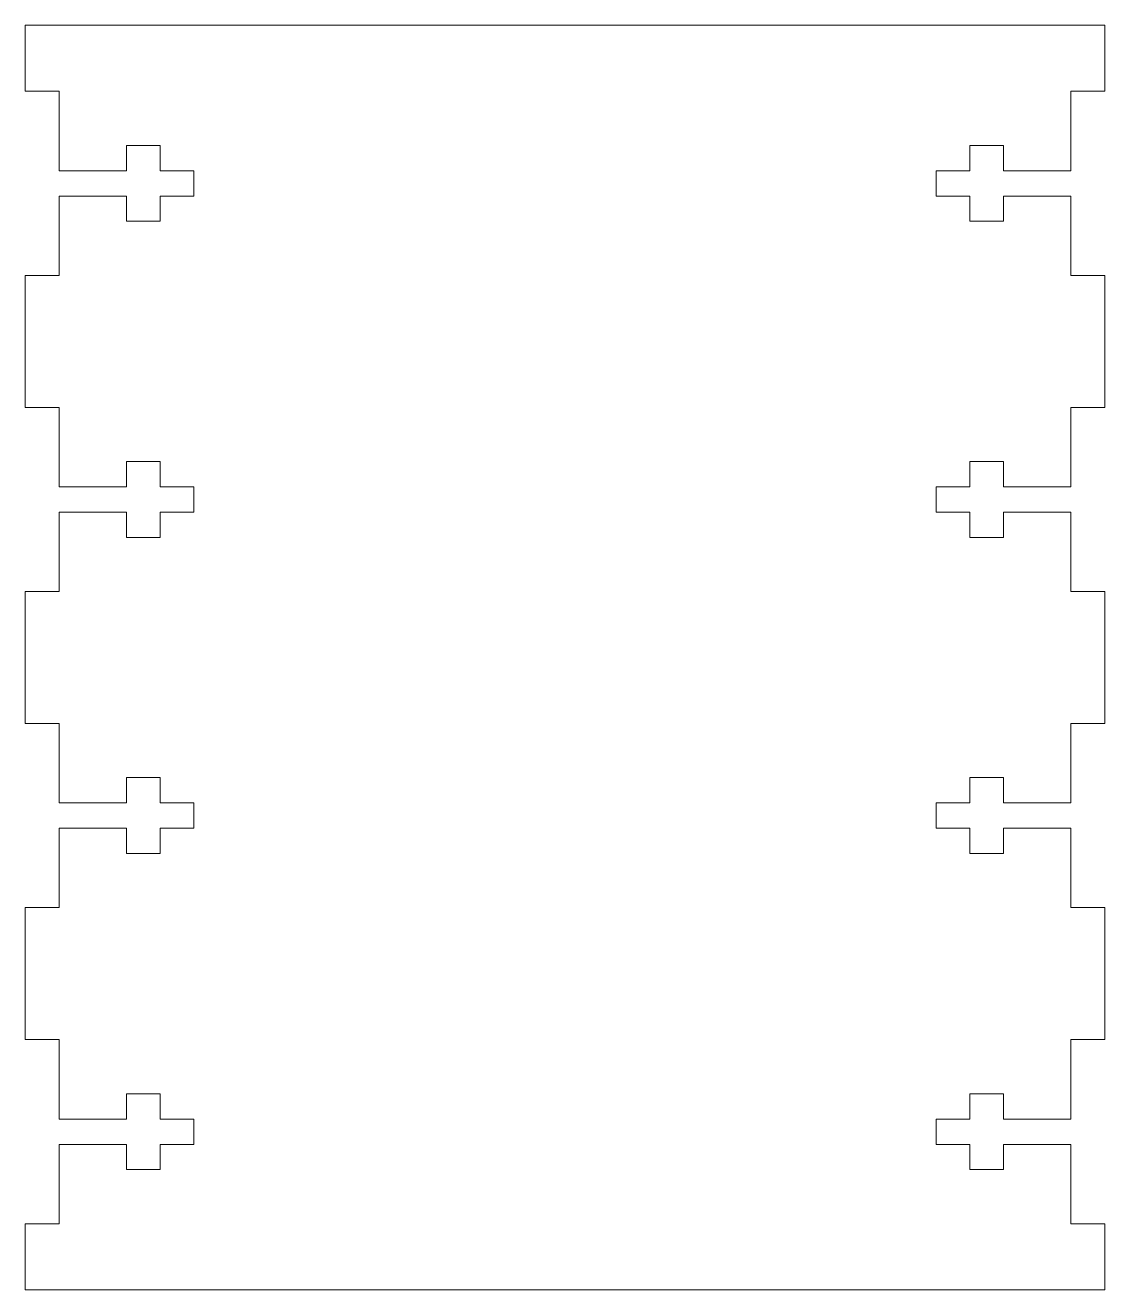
# Model space of a CAD drawing. Header units: millimetres. Extents: x 10 to 138, y -93 to 57.
import ezdxf

# ---------------------------------------------------------------- set-up
doc = ezdxf.new("R2010")
doc.units = ezdxf.units.MM

msp = doc.modelspace()

# ---------------------------------------------------------------- linework, layer by layer
at = {"color": 7, "linetype": 'Continuous', "lineweight": 15}
for p, q in [((9.72, 56.71), (137.72, 56.71)), ((9.72, 48.89), (9.72, 56.71)), ((137.72, 56.71), (137.72, 48.89)), ((9.72, 48.89), (13.72, 48.89)), ((13.72, 39.46), (13.72, 48.89)), ((133.72, 39.46), (133.72, 48.89)), ((137.72, 48.89), (133.72, 48.89)), ((21.72, 39.46), (21.72, 42.46)), ((21.72, 42.46), (25.72, 42.46)), ((25.72, 39.46), (25.72, 42.46)), ((121.72, 42.46), (121.72, 39.46)), ((125.72, 42.46), (121.72, 42.46)), ((125.72, 42.46), (125.72, 39.46)), ((13.72, 39.46), (21.72, 39.46)), ((25.72, 39.46), (29.72, 39.46)), ((29.72, 36.46), (29.72, 39.46)), ((117.72, 39.46), (117.72, 36.46)), ((121.72, 39.46), (117.72, 39.46)), ((133.72, 39.46), (125.72, 39.46)), ((13.72, 36.46), (21.72, 36.46)), ((13.72, 27.04), (13.72, 36.46)), ((21.72, 33.46), (21.72, 36.46)), ((25.72, 36.46), (29.72, 36.46)), ((25.72, 33.46), (25.72, 36.46)), ((121.72, 36.46), (117.72, 36.46)), ((121.72, 36.46), (121.72, 33.46)), ((133.72, 36.46), (125.72, 36.46)), ((125.72, 36.46), (125.72, 33.46)), ((133.72, 27.04), (133.72, 36.46)), ((21.72, 33.46), (25.72, 33.46)), ((125.72, 33.46), (121.72, 33.46)), ((9.72, 27.04), (13.72, 27.04)), ((9.72, 11.39), (9.72, 27.04)), ((137.72, 27.04), (133.72, 27.04)), ((137.72, 27.04), (137.72, 11.39)), ((9.72, 11.39), (13.72, 11.39)), ((13.72, 1.96), (13.72, 11.39)), ((133.72, 1.96), (133.72, 11.39)), ((137.72, 11.39), (133.72, 11.39)), ((21.72, 1.96), (21.72, 4.96)), ((21.72, 4.96), (25.72, 4.96)), ((25.72, 1.96), (25.72, 4.96)), ((121.72, 4.96), (121.72, 1.96)), ((125.72, 4.96), (121.72, 4.96)), ((125.72, 4.96), (125.72, 1.96)), ((13.72, 1.96), (21.72, 1.96)), ((25.72, 1.96), (29.72, 1.96)), ((29.72, -1.04), (29.72, 1.96)), ((117.72, 1.96), (117.72, -1.04)), ((121.72, 1.96), (117.72, 1.96)), ((133.72, 1.96), (125.72, 1.96)), ((13.72, -1.04), (21.72, -1.04)), ((13.72, -10.46), (13.72, -1.04)), ((21.72, -4.04), (21.72, -1.04)), ((25.72, -1.04), (29.72, -1.04)), ((25.72, -4.04), (25.72, -1.04)), ((121.72, -1.04), (117.72, -1.04)), ((121.72, -1.04), (121.72, -4.04)), ((133.72, -1.04), (125.72, -1.04)), ((125.72, -1.04), (125.72, -4.04)), ((133.72, -10.46), (133.72, -1.04)), ((21.72, -4.04), (25.72, -4.04)), ((125.72, -4.04), (121.72, -4.04)), ((9.72, -10.46), (13.72, -10.46)), ((9.72, -26.11), (9.72, -10.46)), ((137.72, -10.46), (133.72, -10.46)), ((137.72, -10.46), (137.72, -26.11)), ((9.72, -26.11), (13.72, -26.11)), ((13.72, -35.54), (13.72, -26.11)), ((133.72, -35.54), (133.72, -26.11)), ((137.72, -26.11), (133.72, -26.11)), ((21.72, -35.54), (21.72, -32.54)), ((21.72, -32.54), (25.72, -32.54)), ((25.72, -35.54), (25.72, -32.54)), ((121.72, -32.54), (121.72, -35.54)), ((125.72, -32.54), (121.72, -32.54)), ((125.72, -32.54), (125.72, -35.54)), ((13.72, -35.54), (21.72, -35.54)), ((25.72, -35.54), (29.72, -35.54)), ((29.72, -38.54), (29.72, -35.54)), ((117.72, -35.54), (117.72, -38.54)), ((121.72, -35.54), (117.72, -35.54)), ((133.72, -35.54), (125.72, -35.54)), ((13.72, -38.54), (21.72, -38.54)), ((13.72, -47.96), (13.72, -38.54)), ((21.72, -41.54), (21.72, -38.54)), ((25.72, -38.54), (29.72, -38.54)), ((25.72, -41.54), (25.72, -38.54)), ((121.72, -38.54), (117.72, -38.54)), ((121.72, -38.54), (121.72, -41.54)), ((133.72, -38.54), (125.72, -38.54)), ((125.72, -38.54), (125.72, -41.54)), ((133.72, -47.96), (133.72, -38.54)), ((21.72, -41.54), (25.72, -41.54)), ((125.72, -41.54), (121.72, -41.54)), ((9.72, -47.96), (13.72, -47.96)), ((9.72, -63.61), (9.72, -47.96)), ((137.72, -47.96), (133.72, -47.96)), ((137.72, -47.96), (137.72, -63.61)), ((9.72, -63.61), (13.72, -63.61)), ((13.72, -73.04), (13.72, -63.61)), ((133.72, -73.04), (133.72, -63.61)), ((137.72, -63.61), (133.72, -63.61)), ((21.72, -73.04), (21.72, -70.04)), ((21.72, -70.04), (25.72, -70.04)), ((25.72, -73.04), (25.72, -70.04)), ((121.72, -70.04), (121.72, -73.04)), ((125.72, -70.04), (121.72, -70.04)), ((125.72, -70.04), (125.72, -73.04)), ((13.72, -73.04), (21.72, -73.04)), ((25.72, -73.04), (29.72, -73.04)), ((29.72, -76.04), (29.72, -73.04)), ((117.72, -73.04), (117.72, -76.04)), ((121.72, -73.04), (117.72, -73.04)), ((133.72, -73.04), (125.72, -73.04)), ((13.72, -76.04), (21.72, -76.04)), ((13.72, -85.46), (13.72, -76.04)), ((21.72, -79.04), (21.72, -76.04)), ((25.72, -76.04), (29.72, -76.04)), ((25.72, -79.04), (25.72, -76.04)), ((121.72, -76.04), (117.72, -76.04)), ((121.72, -76.04), (121.72, -79.04)), ((133.72, -76.04), (125.72, -76.04)), ((125.72, -76.04), (125.72, -79.04)), ((133.72, -85.46), (133.72, -76.04)), ((21.72, -79.04), (25.72, -79.04)), ((125.72, -79.04), (121.72, -79.04)), ((9.72, -85.46), (13.72, -85.46)), ((9.72, -93.29), (9.72, -85.46)), ((137.72, -85.46), (133.72, -85.46)), ((137.72, -85.46), (137.72, -93.29)), ((9.72, -93.29), (137.72, -93.29))]:
    msp.add_line(p, q, dxfattribs=at)

doc.saveas('drawing.dxf')
